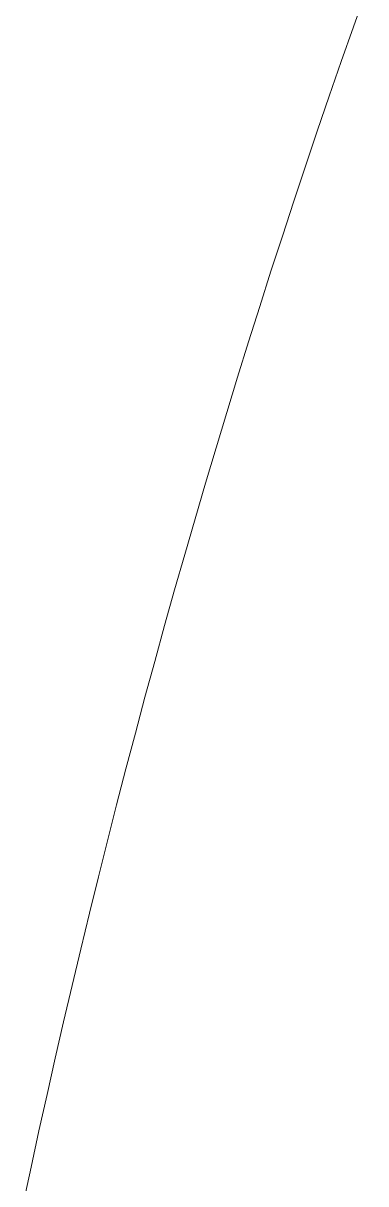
# Model space of a CAD drawing. Header units: millimetres. Extents: x 144517 to 159919, y -31393 to -20504.
# Drawn here: x 158134.19 to 158139.89, y -29880.87 to -29861.53 of the extents above; entities that cross this region are included whole.
import ezdxf

# ---------------------------------------------------------------- set-up
doc = ezdxf.new("R2010")
doc.units = ezdxf.units.MM
doc.header["$MEASUREMENT"] = 0
doc.layers.add('A - SHEET', color=7, linetype='Continuous', lineweight=9)
doc.layers.add('Layer 1', color=7, linetype='Continuous')

# ---------------------------------------------------------------- blocks, each defined once
blk = doc.blocks.new('agdsggad')
at = {"layer": 'Layer 1', "lineweight": 0}
blk.add_lwpolyline([(195.7012, 447.1946), (195.6196, 446.9643), (195.5388, 446.7336), (195.4589, 446.5025), (195.3799, 446.271), (195.3018, 446.0391), (195.2246, 445.8069), (195.1483, 445.5742), (195.0728, 445.3412), (194.9983, 445.1077), (194.9247, 444.8739), (194.8519, 444.6397), (194.7801, 444.4052), (194.7091, 444.1703), (194.6391, 443.935), (194.57, 443.6993), (194.5018, 443.4632), (194.4345, 443.2268), (194.3681, 442.99), (194.3026, 442.7529), (194.238, 442.5154), (194.1744, 442.2775), (194.1117, 442.0393), (194.0499, 441.8007), (193.989, 441.5618), (193.9291, 441.3225), (193.87, 441.0829), (193.812, 440.8429), (193.7548, 440.6026), (193.6986, 440.3619), (193.6433, 440.1209), (193.589, 439.8796), (193.5356, 439.6379), (193.4831, 439.3959), (193.4316, 439.1535)], dxfattribs=at)
blk = doc.blocks.new('EWRSDG')
at = {"xscale": 3.437246875556696, "yscale": 3.437246875556696, "zscale": 3.437246875556696}
blk.add_blockref('agdsggad', (-192566.76, -259573.4), dxfattribs=at)

msp = doc.modelspace()

# ---------------------------------------------------------------- block references
at = {"layer": 'A - SHEET', "xscale": 0.7307667054224303, "yscale": 0.7307667054224303, "zscale": 0.7307667054224303}
msp.add_blockref('EWRSDG', (298369.7, 158703.315, -0.002), dxfattribs=at)

doc.saveas('drawing.dxf')
